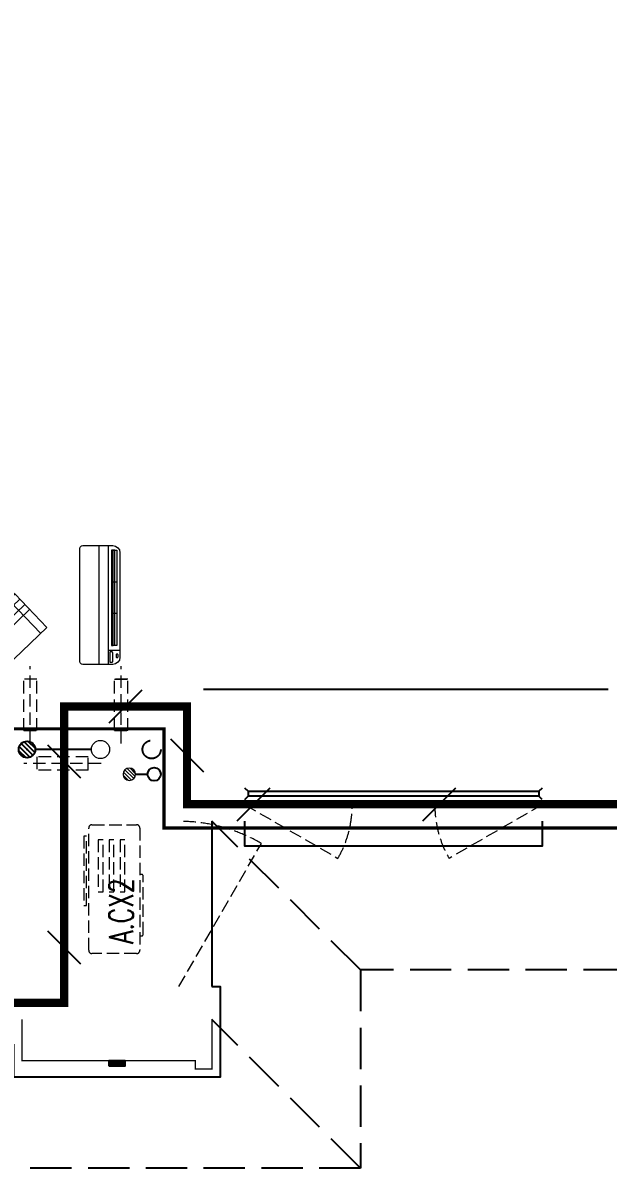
# Model space of a CAD drawing. Extents: x 5031545 to 5313844, y -886381 to -283477.
# Drawn here: x 5181301 to 5184846, y -856181 to -849246 of the extents above; entities that cross this region are included whole.
import ezdxf

# ---------------------------------------------------------------- set-up
doc = ezdxf.new("R2010")
doc.units = 0
doc.header["$LTSCALE"] = 1000
doc.header["$MEASUREMENT"] = 0
for name, pattern in [('CENTER2', [1.125, 0.75, -0.125, 0.125, -0.125]), ('DASH', [0.35, 0.25, -0.1]), ('HIDDEN', [0.375, 0.25, -0.125])]:
    doc.linetypes.add(name, pattern=pattern)
doc.layers.get('0').update_dxf_attribs({"linetype": 'CONTINUOUS'})
for name, color, linetype in [('3-栏杆1', 252, 'CONTINUOUS'), ('3.5方案汇报，与郭总、侯月琴确定户型_t8$0$2020.03.04 -1安徽标准化洋房户型(UA）_t8_t8$0$看线', 154, 'CONTINUOUS'), ('LVTRY', 252, 'CONTINUOUS'), ('SHTLN', 4, 'CONTINUOUS'), ('VPIPE-凝结', 150, 'CONTINUOUS'), ('VPIPE-雨水', 4, 'DASH'), ('WIRE-接地', 2, 'CONTINUOUS'), ('卫生间', 6, 'CONTINUOUS'), ('看线', 185, 'CONTINUOUS'), ('立面', 73, 'CONTINUOUS'), ('铝合金', 144, 'CONTINUOUS')]:
    doc.layers.add(name, color=color, linetype=linetype)
for name, color, linetype, lineweight in [('EQUIP_地漏', 7, 'CONTINUOUS', 18), ('VPIPE-废水', 31, 'TG_F', 18), ('WINDOW', 146, 'CONTINUOUS', 20), ('平面-空调室内机', 176, 'CONTINUOUS', 9), ('平面-空调预留孔', 252, 'CONTINUOUS', 15)]:
    doc.layers.add(name, color=color, linetype=linetype, lineweight=lineweight)
doc.styles.add('_TCH_DIM', font='SIMPLEX', dxfattribs={"bigfont": 'GBCBIG'})
doc.styles.add('TG_LINETYPE', font='SIMPLEX', dxfattribs={"width": 0.8, "height": 3, "bigfont": 'HZTXT'})
doc.linetypes.add('TG_F', pattern='A,2,-0.3,["F",TG_LINETYPE,S=0.1,R=0,X=-0.23,Y=-0.15],0', length=2.3)

# ---------------------------------------------------------------- blocks, each defined once
blk = doc.blocks.new('dongkong')
at = {"layer": '平面-空调预留孔', "color": 8, "linetype": 'HIDDEN', "ltscale": 0.3}
for p, q in [((-603796, 210899.9), (-603796, 210431.5)), ((-603836, 210821), (-603836, 210510.8)), ((-603836, 210821), (-603756, 210821)), ((-603756, 210821), (-603756, 210510.8))]:
    blk.add_line(p, q, dxfattribs=at)
blk.add_lwpolyline([(-603756, 210510.8), (-603836, 210510.8)], dxfattribs=at)
blk = doc.blocks.new('$lvtry$00000171')
for p, q in [((-74, 11), (-11, 74)), ((-70, -27), (27, 70)), ((-53, -53), (53, 53)), ((-27, -70), (70, 27)), ((11, -74), (74, -11))]:
    blk.add_line(p, q)
blk.add_circle((0, 0), 75)
blk.add_point((0, 0))
blk = doc.blocks.new('$TwtSys$00000141')
at = {"color": 1}
for p, q in [((-47.1, 3.8), (-5, 45.9)), ((-47.1, 3.8), (-5, 45.9)), ((-43.6, -17.5), (17.5, 43.6)), ((-43.6, -17.5), (17.5, 43.6)), ((-33.2, -33.2), (33.2, 33.2)), ((-33.2, -33.2), (33.2, 33.2)), ((-16.2, -43.5), (43.8, 16.4)), ((-16.2, -43.5), (43.8, 16.4)), ((5.7, -46.1), (46.1, -5.7)), ((5.7, -46.1), (46.1, -5.7))]:
    blk.add_line(p, q, dxfattribs=at)
blk.add_circle((0, 0), 47, dxfattribs=at)
blk.add_circle((0, 0), 47, dxfattribs=at)
blk = doc.blocks.new('A$C001338C2')
at = {"color": 8}
for p, q in [((845, 303.6), (55, 303.6)), ((109.1, 214.8), (109.1, 303.6)), ((0, 248.6), (0, 22)), ((900, 22), (900, 248.6)), ((22, 0), (878, 0))]:
    blk.add_line(p, q, dxfattribs=at)
at = {"color": 8, "lineweight": 5}
for p, q in [((864.6, 278.7), (144.5, 278.7)), ((144.5, 278.7), (144.5, 265.8)), ((387, 278.7), (144.5, 278.7)), ((144.5, 278.7), (144.5, 252.9)), ((144.5, 265.8), (864.6, 265.8)), ((387, 239.9), (387, 278.7)), ((864.6, 278.7), (622, 278.7)), ((622, 278.7), (622, 239.9)), ((864.6, 252.9), (864.6, 278.7)), ((864.6, 265.8), (864.6, 239.9)), ((900, 214.8), (0, 214.8)), ((144.5, 239.9), (144.5, 252.9)), ((144.5, 252.9), (864.6, 252.9)), ((864.6, 239.9), (144.5, 239.9)), ((622, 239.9), (387, 239.9)), ((900, 143.2), (0, 143.2))]:
    blk.add_line(p, q, dxfattribs=at)
at = {"color": 8}
for points in [[(73.1, 275), (56.8, 275, -0.414214), (51.3, 280.5), (51.3, 283.4, -0.414214), (56.8, 288.9), (73.1, 288.9, -0.414214), (78.6, 283.4), (78.6, 280.5, -0.414214)], [(89.2, 226.4), (22.2, 226.4, -0.414214), (16.7, 231.9), (16.7, 243.1, -0.414214), (22.2, 248.6), (89.2, 248.6, -0.414214), (94.7, 243.1), (94.7, 231.9, -0.414214)]]:
    blk.add_lwpolyline(points, format="xyb", close=True, dxfattribs=at)
for centre, radius, start, end in [((55, 248.6), 55, 90, 180), ((845, 248.6), 55, 360, 90), ((22, 22), 22, 180, 270), ((878, 22), 22, 270, 360)]:
    blk.add_arc(centre, radius, start, end, dxfattribs=at)
blk = doc.blocks.new('fergve')
at = {"layer": '平面-空调预留孔', "color": 8, "linetype": 'DASH', "ltscale": 0.3}
for p, q in [((119062.7, 54987.6), (119062.7, 54977.6)), ((119072.7, 54967.6), (119425.6, 54967.6)), ((119435.6, 54977.6), (119435.6, 54987.6))]:
    blk.add_line(p, q, dxfattribs=at)
blk.add_lwpolyline([(119715.9, 54987.6), (118975.9, 54987.6, -0.414214), (118955.9, 55007.6), (118955.9, 55277.6, -0.414214), (118975.9, 55297.6), (119715.9, 55297.6, -0.414214), (119735.9, 55277.6), (119735.9, 55007.6, -0.414214)], format="xyb", close=True, dxfattribs=at)
for points in [[(119666.7, 55326.8), (119246.8, 55326.8), (119246.8, 55311.6), (119666.7, 55311.6)], [(119645.5, 55239.2), (119330, 55239.2), (119330, 55210.2), (119645.5, 55210.2)], [(119645.5, 55173.4), (119330, 55173.4), (119330, 55144.4), (119645.5, 55144.4)], [(119645.5, 55107.6), (119330, 55107.6), (119330, 55078.6), (119645.5, 55078.6)]]:
    blk.add_lwpolyline(points, close=True, dxfattribs=at)
for centre, start, end in [((119072.7, 54977.6), 180, 270), ((119425.6, 54977.6), 270, 0)]:
    blk.add_arc(centre, 10, start, end, dxfattribs=at)
at = {"layer": '平面-空调预留孔', "color": 8, "linetype": 'DASH', "ltscale": 0.3, "style": '_TCH_DIM', "width": 0.705882}
blk.add_text('A.CX2', height=146.88, dxfattribs=at).set_placement((119015.3, 55027.3))
blk = doc.blocks.new('DSFDS')
at = {"layer": '3-栏杆1', "color": 5}
for p, q in [((490702.7, 517230.7), (490682.5, 517248.5)), ((490682.5, 517248.5), (490702.7, 517230.7)), ((492462.2, 517230.6), (490702.7, 517230.7)), ((490702.7, 517230.7), (490702.7, 517201.4)), ((492462.2, 517230.7), (492482.5, 517248.5)), ((492482.5, 517248.5), (492462.2, 517230.7)), ((492462.2, 517230.7), (492462.2, 517201.4)), ((490682.5, 517181.5), (490702.7, 517201.4)), ((490702.7, 517201.4), (492462.2, 517201.3)), ((492462.2, 517201.4), (492482.5, 517181.5)), ((492482.5, 517181.5), (492462.2, 517201.4))]:
    blk.add_line(p, q, dxfattribs=at)
blk = doc.blocks.new('dasdasf1sa2f31as32f')
at = {"color": 8}
for p, q in [((-116, 585.6), (43.3, 640.5)), ((82.7, 476.6), (43.3, 640.5)), ((-22.8, 585.5), (-116, 585.6)), ((-22.8, 585.5), (-73.4, 493.2)), ((32.4, 555.1), (-18.1, 462.9)), ((82.7, 476.6), (32.4, 555.1)), ((-473.5, 259.7), (-339.5, 504)), ((-269.8, 524.3), (-427.7, 236.5)), ((134.6, 245.5), (-338.8, 505.1)), ((-269.8, 524.3), (113.7, 314)), ((-31.3, 504.4), (-73.4, 493.2)), ((-18.1, 462.9), (-31.3, 504.4)), ((92.6, 168.8), (-380.9, 428.5)), ((114.7, 208.4), (-359.1, 468.2)), ((72.3, 131.9), (-401.1, 391.6)), ((113.7, 314), (-44.2, 26.2)), ((0, 0), (-473.5, 259.7)), ((134, 244.4), (0, 0))]:
    blk.add_line(p, q, dxfattribs=at)
for centre, start, end in [((-294.5, 479.4), 61.25933, 151.25933), ((89, 269), 331.25933, 61.25933)]:
    blk.add_arc(centre, 51.3, start, end, dxfattribs=at)
blk = doc.blocks.new('BFBTCSD')
at = {"layer": '卫生间', "color": 252, "linetype": 'DASH'}
for p, q in [((705216.6, 673857.2), (704316.6, 674757.2)), ((705216.6, 672657.2), (704316.6, 673557.2))]:
    blk.add_line(p, q, dxfattribs=at)
blk.add_lwpolyline([(706816.6, 673857.2), (705216.6, 673857.2), (705216.6, 672657.2), (684016.6, 672657.2), (684016.6, 673857.2), (681416.6, 673857.2), (681416.6, 683557.2), (683216.6, 683557.2), (683216.6, 684557.2), (689716.6, 684557.2), (689716.6, 689157.2), (698116.6, 689157.2), (698116.6, 684657.2), (697816.6, 684657.2), (697816.6, 683557.2), (699116.6, 683557.2), (699116.6, 684557.2), (706016.6, 684557.2), (706016.6, 683557.2), (706816.6, 683557.2)], dxfattribs=at)
blk = doc.blocks.new('$TelecSys$00000008')
blk.add_line((0.4, 0.4), (-0.4, -0.4))

msp = doc.modelspace()

# ---------------------------------------------------------------- hatches: boundary and pattern name
at = {"layer": '立面'}
h = msp.add_hatch(dxfattribs=at)
h.set_pattern_fill('ANSI31', color=252, scale=2)
h.set_pattern_definition([(45, (4293595.7745, -1651126.2637), (-2.24506403, 2.24506403), [])])
h.paths.add_polyline_path([(5181821.1, -855560.8), (5181921.1, -855560.8), (5181921.1, -855530.8), (5181821.1, -855530.8)])

# ---------------------------------------------------------------- linework, layer by layer
at = {"color": 252, "linetype": 'DASH', "ltscale": 0.8, "const_width": 20}
msp.add_lwpolyline([(5184946.1, -854120.8), (5182156.1, -854120.8), (5182156.1, -853520.8), (5175986, -853520.8), (5175986.1, -854720.8), (5175236.1, -854720.8)], dxfattribs=at)
at = {"color": 252, "const_width": 8}
msp.add_lwpolyline([(5182446.1, -855280.8), (5182446.1, -855580.8), (5182346.1, -855580.8), (5182346.1, -855530.8), (5181296.1, -855530.8), (5181296.1, -855280.8)], dxfattribs=at)
at = {"layer": '3.5方案汇报，与郭总、侯月琴确定户型_t8$0$2020.03.04 -1安徽标准化洋房户型(UA）_t8_t8$0$看线', "color": 252, "ltscale": 10}
msp.add_lwpolyline([(5182396.1, -853280.8), (5184846.1, -853280.8)], dxfattribs=at)
at = {"layer": 'VPIPE-凝结', "color": 252, "ltscale": 0.1}
msp.add_line((5181716.1, -853645.8), (5181376.1, -853645.8), dxfattribs=at)
msp.add_lwpolyline([(5181983.7, -853795.8), (5182056.1, -853795.8)], dxfattribs=at)
msp.add_circle((5182096.1, -853795.8), 40, dxfattribs=at)
at = {"layer": 'VPIPE-废水', "color": 252}
msp.add_circle((5181771.1, -853645.8), 55, dxfattribs=at)
at = {"layer": 'VPIPE-雨水', "color": 252}
msp.add_circle((5182081.1, -853645.8), 55, dxfattribs=at)
at = {"layer": 'WINDOW', "color": 252, "linetype": 'DASH', "ltscale": 0.3}
for points in [[(5182646.1, -853980.8), (5183209.2, -854305.4, 0.131485), (5183296.1, -853980.8)], [(5184446.1, -853980.8), (5183883, -854305.4, -0.131485), (5183796.1, -853980.8)], [(5182246.1, -855080.8), (5182746.1, -854214.8, 0.131652), (5182246.1, -854080.8)]]:
    msp.add_lwpolyline(points, format="xyb", dxfattribs=at)
at = {"layer": 'WIRE-接地', "color": 2, "linetype": 'CENTER2', "const_width": 50}
msp.add_lwpolyline([(5194798.4, -854574.7), (5193297.5, -854574.7), (5193297.5, -855184.4), (5188350, -855184.4), (5188350, -853389), (5187601.1, -853389), (5187601.1, -853977.6), (5182295, -853977.6), (5182295, -853385.4), (5181551.2, -853385.4), (5181551.2, -855179.9), (5176602.7, -855179.9), (5176602.7, -854589.1), (5175103.1, -854589.1)], dxfattribs=at)
at = {"layer": '看线', "color": 252, "ltscale": 0.5}
for points in [[(5182446.1, -854080.8), (5182446.1, -855080.8)], [(5184446.1, -854080.8), (5184446.1, -854230.8), (5182646.1, -854230.8), (5182646.1, -854080.8)]]:
    msp.add_lwpolyline(points, dxfattribs=at)
at = {"layer": '看线', "color": 252}
msp.add_lwpolyline([(5182446.1, -855080.8), (5182496.1, -855080.8), (5182496.1, -855630.8), (5181246.1, -855630.8), (5181246.1, -855430.8)], dxfattribs=at)
at = {"layer": '立面', "color": 252}
msp.add_lwpolyline([(5181821.1, -855560.8), (5181921.1, -855560.8), (5181921.1, -855530.8), (5181821.1, -855530.8)], close=True, dxfattribs=at)
at = {"layer": '铝合金', "color": 252}
msp.add_lwpolyline([(5181821.1, -855560.8), (5181921.1, -855560.8), (5181921.1, -855530.8), (5181821.1, -855530.8)], close=True, dxfattribs=at)

# ---------------------------------------------------------------- block references
msp.add_blockref('BFBTCSD', (4478129.5, -1528838))
at = {"color": 252, "rotation": 90}
msp.add_blockref('fergve', (5236997.2, -973837.6), dxfattribs=at)
at = {"layer": '3-栏杆1', "color": 252, "xscale": -1}
msp.add_blockref('DSFDS', (5675128.6, -1371129.3), dxfattribs=at)
at = {"layer": 'EQUIP_地漏', "color": 252, "xscale": 0.8, "yscale": -0.8, "zscale": 0.8, "rotation": 180}
msp.add_blockref('$TwtSys$00000141', (5181946.1, -853795.8), dxfattribs=at)
at = {"layer": 'LVTRY', "color": 252, "xscale": 0.6666666667107825, "yscale": 0.6666666667107825, "rotation": 269.9999999939778}
msp.add_blockref('$lvtry$00000171', (5181326.1, -853645.8), dxfattribs=at)
at = {"layer": 'SHTLN', "color": 6, "xscale": 250, "yscale": 250, "zscale": 250}
for p, rotation in [((5181923.1, -853385.4), 180), ((5181551.2, -853720.2), 270), ((5182295, -853681.5), 90), ((5182698.1, -853977.6), 180), ((5183823.1, -853977.6), 180), ((5181551.2, -854845.2), 270)]:
    msp.add_blockref('$TelecSys$00000008', p, dxfattribs=dict(at, rotation=rotation))
at = {"layer": '平面-空调室内机', "color": 252, "ltscale": 0.3, "xscale": -1}
for p, rotation in [((5785142.1, -642710), 180), ((5785692.2, -642710), 180), ((4970875.4, -249934.8), 270)]:
    msp.add_blockref('dongkong', p, dxfattribs=dict(at, rotation=rotation))
at = {"layer": '平面-空调室内机', "color": 252, "ltscale": 0.3, "rotation": 180}
msp.add_blockref('dongkong', (4578100.2, -642710), dxfattribs=at)
at = {"layer": '平面-空调预留孔', "color": 252, "xscale": -0.800000000046565, "yscale": 0.800000000046565, "zscale": 0.800000000046565, "rotation": 269.9999997665698}
msp.add_blockref('A$C001338C2', (5181646.2, -853130.8), dxfattribs=at)
at = {"layer": '平面-空调预留孔', "color": 252, "xscale": -1, "rotation": 15.00000000331026}
msp.add_blockref('dasdasf1sa2f31as32f', (5181056, -853280.8), dxfattribs=at)

doc.saveas('drawing.dxf')
